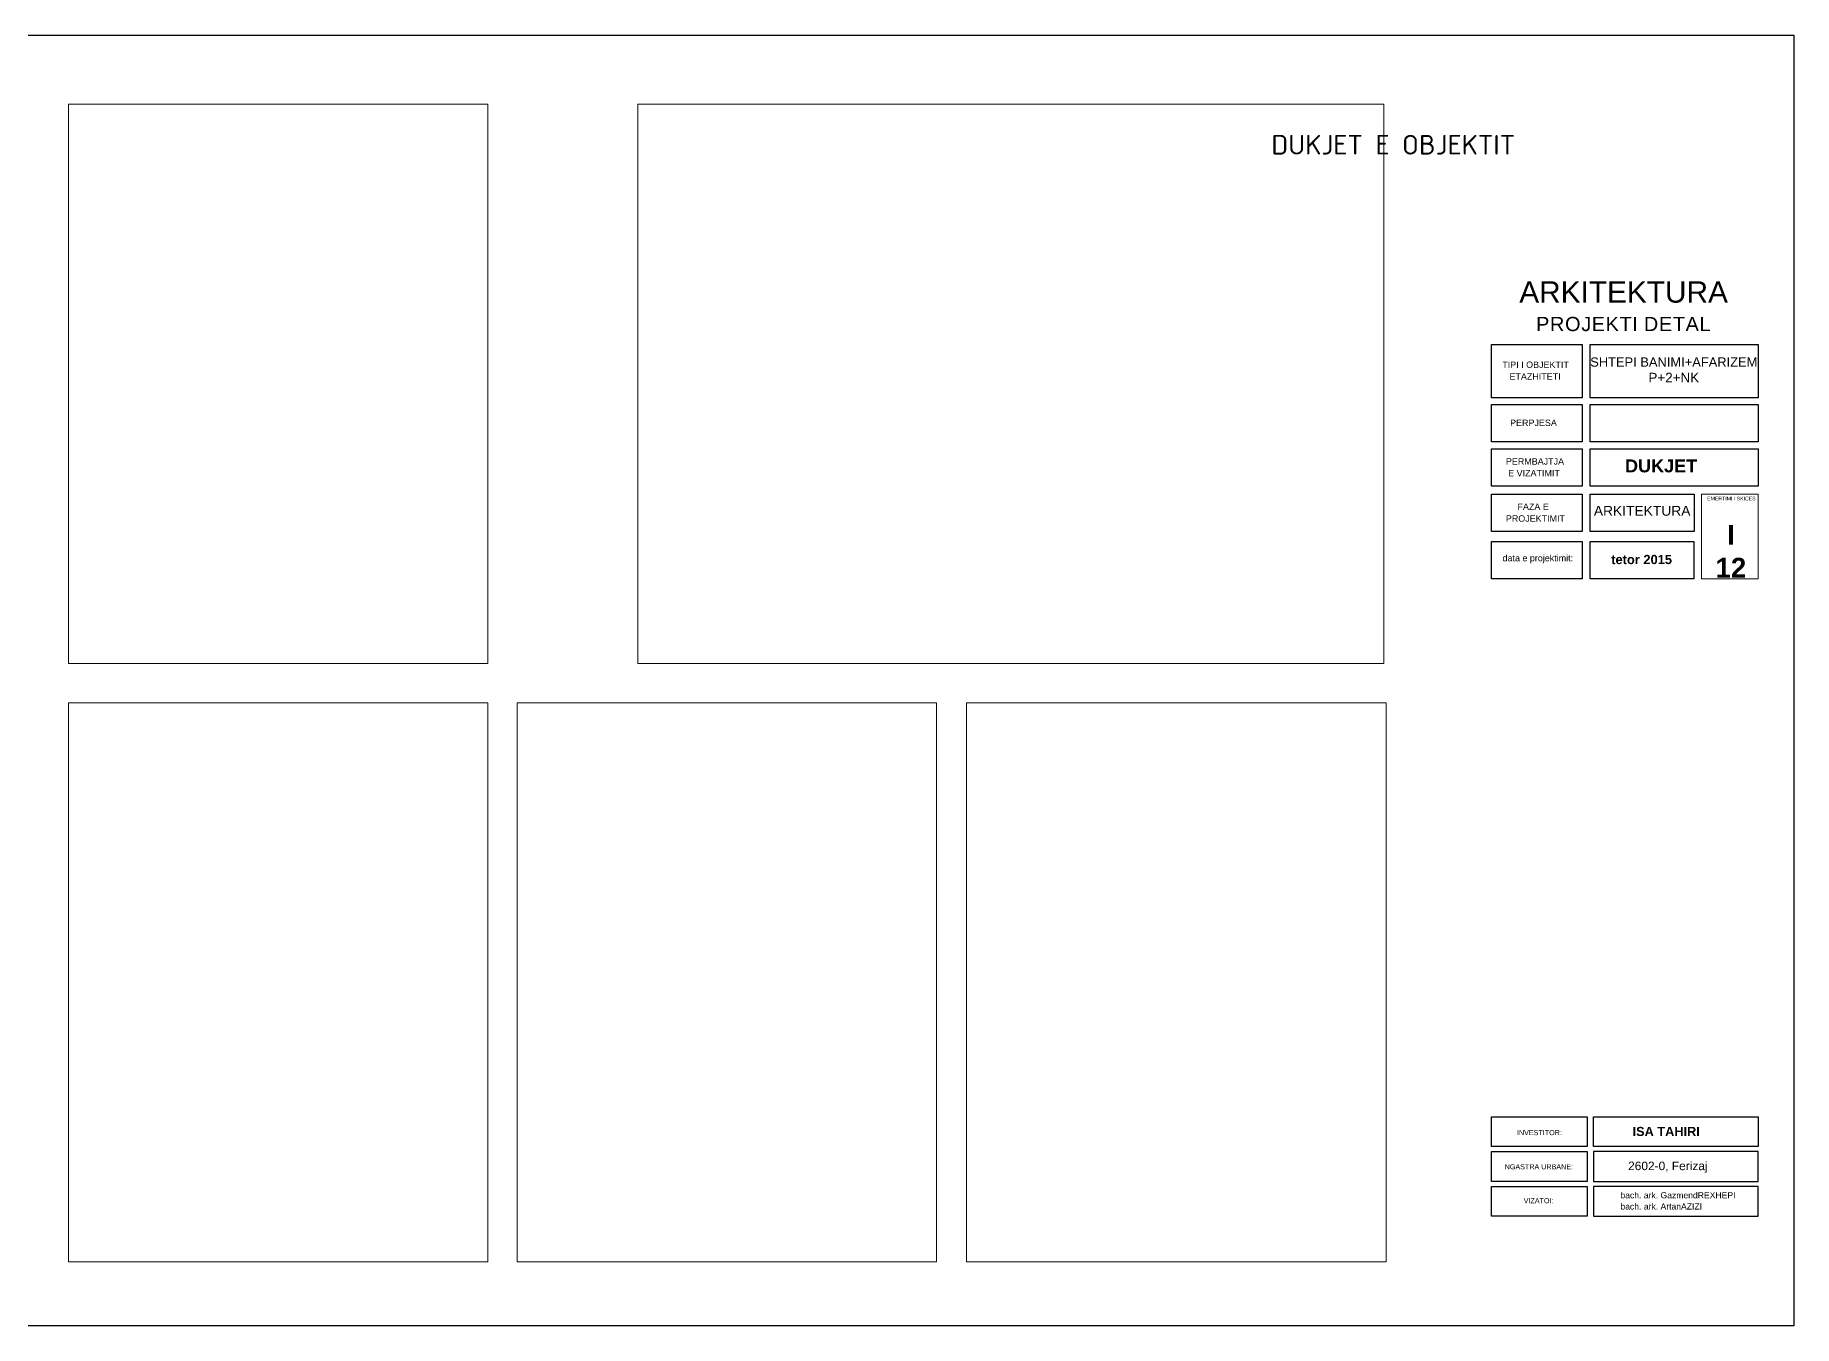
# Model space of a CAD drawing. Header units: metres. Extents: x 2674 to 33045, y -10854 to 2806.
# Drawn here: x 13879 to 16740, y -10854 to -8754 of the extents above; entities that cross this region are included whole.
import ezdxf

# ---------------------------------------------------------------- set-up
doc = ezdxf.new("R2010")
doc.units = ezdxf.units.M
doc.layers.add('besi quza 1', color=7, linetype='Continuous', true_color=0x000000)
doc.styles.add('Dimensionet CM', font='swissc.ttf', dxfattribs={"height": 20})
picture_1 = doc.add_image_def('image1.jpg', size_in_pixel=(2448, 3264))
picture_2 = doc.add_image_def('image2.jpg', size_in_pixel=(3264, 2448))
picture_3 = doc.add_image_def('image3.jpg', size_in_pixel=(2448, 3264))
picture_4 = doc.add_image_def('image4.jpg', size_in_pixel=(2448, 3264))
picture_5 = doc.add_image_def('image5.jpg', size_in_pixel=(2448, 3264))

msp = doc.modelspace()

# ---------------------------------------------------------------- linework, layer by layer
for points in [[(13769.5, -10854.5), (13769.5, -8754.5), (16739.5, -8754.5), (16739.5, -10854.5), (13769.5, -10854.5)], [(16247.9, -9257.9), (16395.4, -9257.9), (16395.4, -9344.7), (16247.9, -9344.7)], [(16681.6, -9344.7), (16408.4, -9344.7), (16408.4, -9257.9), (16681.6, -9257.9)], [(16247.9, -9355.4), (16395.4, -9355.4), (16395.4, -9416.2), (16247.9, -9416.2)], [(16681.6, -9416.2), (16408.4, -9416.2), (16408.4, -9355.4), (16681.6, -9355.4)], [(16247.9, -9427.6), (16395.4, -9427.6), (16395.4, -9488.3), (16247.9, -9488.3)], [(16681.6, -9488.3), (16408.4, -9488.3), (16408.4, -9427.6), (16681.6, -9427.6)], [(16247.9, -9501.3), (16395.4, -9501.3), (16395.4, -9562), (16247.9, -9562)], [(16577.7, -9562), (16408.4, -9562), (16408.4, -9501.3), (16577.7, -9501.3)], [(16247.9, -9578.3), (16395.4, -9578.3), (16395.4, -9639), (16247.9, -9639)], [(16408.4, -9578.3), (16576.8, -9578.3), (16576.8, -9639), (16408.4, -9639)], [(16403.5, -10562.9), (16247.9, -10562.9), (16247.9, -10514.3), (16403.5, -10514.3)], [(16681.6, -10562.9), (16413.9, -10562.9), (16413.9, -10514.3), (16681.6, -10514.3)], [(16403.5, -10619.6), (16247.9, -10619.6), (16247.9, -10571), (16403.5, -10571)], [(16681.6, -10571), (16413.9, -10571), (16413.9, -10619.6), (16681.6, -10619.6)], [(16403.5, -10676.3), (16247.9, -10676.3), (16247.9, -10627.7), (16403.5, -10627.7)], [(16681.6, -10627.7), (16413.9, -10627.7), (16413.9, -10676.3), (16681.6, -10676.3)]]:
    msp.add_lwpolyline(points, close=True)
at = {"layer": 'besi quza 1', "lineweight": 0}
msp.add_lwpolyline([(16681.6, -9639), (16589.6, -9639), (16589.6, -9501.3), (16681.6, -9501.3)], close=True, dxfattribs=at)

# ---------------------------------------------------------------- texts
at = {"color": 242, "insert": (16286.3, -8916.8), "char_height": 19.164, "attachment_point": 3, "style": 'Dimensionet CM'}
msp.add_mtext('{\\fISOCPEUR|b0|i0|c0|p34;\\H1.667x;\\C14;DUKJET E OBJEKTIT}', dxfattribs=at)
at = {"style": 'Dimensionet CM'}
for s, insert, char_height, width, attachment_point in [('{\\fArial|b0|i0|c0|p34;\\H2.667x;ARKITEKTURA\\P\\H0.66658x;\\T1.05;\\C252;PROJEKTI DETAL}', (16462.7, -9155), 13.013, 451.723, 2), ('{\\fArial|b1|i0|c0|p34;ISA TAHIRI}', (16477.2, -10530.8), 14.848, 261.845, 1), ('{\\fArial|b0|i0|c0|p34;\\H1.333x;2602-0, Ferizaj}', (16470, -10587.3), 10.41, 228.038, 1)]:
    msp.add_mtext(s, dxfattribs=dict(at, insert=insert, char_height=char_height, width=width, attachment_point=attachment_point))
at = {"color": 252, "attachment_point": 1, "style": 'Dimensionet CM'}
for s, insert, char_height in [('{\\fArial|b0|i0|c0|p34;\\H0.8x;TIPI I OBJEKTIT \\P\\fTimes New Roman|b0|i0|c0|p18;\\H1.25x; }', (16265.4, -9285.5), 13.013), ('{\\fArial|b0|i0|c0|p34;\\H0.8x;ETAZHITETI \\P\\fTimes New Roman|b0|i0|c0|p18;\\H1.25x; }', (16277.1, -9304.7), 13.013), ('{\\fArial|b0|i0|c0|p34;\\H0.8x;PERPJESA \\P\\fTimes New Roman|b0|i0|c0|p18;\\H1.25x; }', (16278.1, -9380), 13.013), ('{\\fArial|b0|i0|c0|p34;\\H0.8x;PERMBAJTJA  \\P\\fTimes New Roman|b0|i0|c0|p18;\\H1.25x; }', (16271.3, -9442.8), 13.013), ('{\\fArial|b0|i0|c0|p34;\\H0.8x;E VIZATIMIT \\P\\fTimes New Roman|b0|i0|c0|p18;\\H1.25x; }', (16275, -9461.9), 13.013), ('{\\fArial|b0|i0|c0|p34;\\H0.8x;FAZA E  \\P\\fTimes New Roman|b0|i0|c0|p18;\\H1.25x; }', (16290.1, -9516.5), 13.013), ('{\\fArial|b0|i0|c0|p34;\\H0.8x;PROJEKTIMIT \\P\\fTimes New Roman|b0|i0|c0|p18;\\H1.25x; }', (16271.2, -9535.7), 13.013), ('\\pi-56.507;{\\fArial|b0|i0|c0|p34;\\H0.8x;data e projektimit:\\P\\pi0;\\H0.99999x;\\P\\pi-2.4017;\\fTimes New Roman|b0|i0|c0|p18;\\H1.25x; }', (16322.3, -9600.1), 13.013), ('\\pi-49.004;{\\fArial|b1|i0|c0|p34;\\H1.1522x;\\C256;tetor 2015}', (16491.5, -9600.1), 13.013), ('{\\fArial|b0|i0|c0|p34;\\H0.8x;INVESTITOR:}', (16289.2, -10535.9), 10.41), ('{\\fArial|b0|i0|c0|p34;\\H0.8x;NGASTRA URBANE:\\P\\fTimes New Roman|b0|i0|c0|p18;\\H1.25x; }', (16269.3, -10591.5), 10.41), ('{\\fArial|b0|i0|c0|p34;bach. ark. Gazmend\\C16;REXHEPI}', (16457.5, -10637), 10), ('{\\fArial|b0|i0|c0|p34;\\H0.8x;VIZATOI:}', (16300.2, -10646.7), 10.41), ('{\\fArial|b0|i0|c0|p34;bach. ark. Artan\\C16;AZIZI}', (16457.5, -10655.2), 10)]:
    msp.add_mtext(s, dxfattribs=dict(at, insert=insert, char_height=char_height))
at = {"insert": (16544.3, -9278.8), "char_height": 13.013, "attachment_point": 2, "style": 'Dimensionet CM'}
msp.add_mtext('{\\fArial|b0|i0|c0|p34;\\H1.1527x;SHTEPI BANIMI+AFARIZEM\\P\\H1.041x;P+2+NK\\H0.6667x; \\P\\fTimes New Roman|b0|i0|c0|p18;\\H1.25x; }', dxfattribs=at)
at = {"color": 14, "insert": (16465, -9444.8), "char_height": 21, "width": 196.597, "attachment_point": 1, "style": 'Dimensionet CM'}
msp.add_mtext('{\\fArial|b1|i0|c0|p34;DUKJET}', dxfattribs=at)
at = {"color": 154, "insert": (16414.3, -9520.3), "char_height": 13.013, "attachment_point": 1, "style": 'Dimensionet CM'}
msp.add_mtext('{\\fArial|b0|i0|c0|p34;\\H1.2346x;ARKITEKTURA \\H0.64802x;\\P\\fTimes New Roman|b0|i0|c0|p18;\\H1.25x; }', dxfattribs=at)
at = {"color": 252, "insert": (16534.5, -9505.4), "char_height": 6, "width": 205.938, "attachment_point": 1, "style": 'Dimensionet CM'}
msp.add_mtext('\\pi64.165;{\\fArial|b0|i0|c0|p34;EMERTIMI I SKICES  \\P\\pi0;\\fTimes New Roman|b0|i0|c0|p18; }', dxfattribs=at)
at = {"color": 154, "insert": (16584.4, -9551.3), "char_height": 13.013, "width": 99.808, "attachment_point": 1, "style": 'Dimensionet CM'}
msp.add_mtext('\\pi46.661;{\\fArial|b1|i0|c0|p34;\\H2.4691x;I\\P\\pi27.845;12\\P\\pi0;\\fTimes New Roman|b0|i0|c0|p18;\\H0.40501x; }', dxfattribs=at)

# ---------------------------------------------------------------- pictures from other files: only their frames are drawn
at = {"lineweight": 0}
image = msp.add_image(picture_1, insert=(13933.3, -9776.6), size_in_units=(682.3, 909.7), dxfattribs=at)
image.dxf.flags = 7
image = msp.add_image(picture_2, insert=(14859.6, -9776.6), size_in_units=(1212.9, 909.7), dxfattribs=at)
image.dxf.flags = 7
image = msp.add_image(picture_3, insert=(13933.3, -10750.5), size_in_units=(682.3, 909.7), dxfattribs=at)
image.dxf.flags = 7
image = msp.add_image(picture_4, insert=(14662.9, -10750.5), size_in_units=(682.3, 909.7), dxfattribs=at)
image.dxf.flags = 7
image = msp.add_image(picture_5, insert=(15394.1, -10750.5), size_in_units=(682.3, 909.7), dxfattribs=at)
image.dxf.flags = 7

doc.saveas('drawing.dxf')
